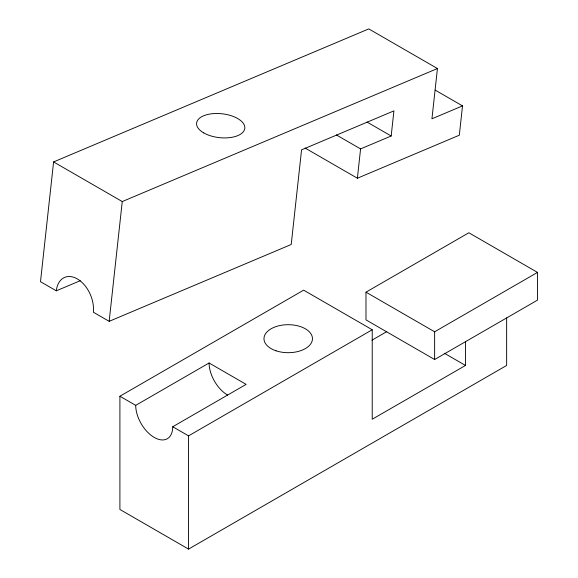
<?xml version="1.0" encoding="UTF-8"?>
<svg xmlns="http://www.w3.org/2000/svg" width="578" height="578" viewBox="0 0 578 578"><rect width="100%" height="100%" fill="white"/><g stroke="black" fill="none" stroke-linecap="round" stroke-linejoin="round"><path stroke-width="0.87" d="M465.492 341.699L465.492 365.455L372.225 419.231L372.225 329.756L303.638 290.156L119.906 396.233L119.906 509.464L188.551 549.1L506.639 365.455L506.639 317.936M188.551 549.1L188.551 435.87L372.225 329.756M305.105 148.047L357.385 178.226L459.315 135.209L462.516 105.89L431.939 118.793L437.438 68.536L368.771 28.9L53.595 161.927L40.496 281.696L56.312 290.821L80.27 280.706M56.312 290.821A26.183 17.008 67.1 0 1 77.3 278.899A26.183 17.008 67.1 0 1 93.347 312.207L109.163 321.332L122.254 201.563L437.438 68.536M357.385 178.226L360.585 148.907L391.169 136.003L393.914 110.875L301.564 149.854L291.218 244.494L109.163 321.332M135.707 405.359L209.091 362.991L246.127 384.377L172.743 426.745A26.183 15.122 60 0 1 154.225 437.43A26.183 15.122 60 0 1 135.707 405.359L119.906 396.233M365.982 292.165L468.852 232.768L537.504 272.404L537.504 300.119L434.627 359.516L365.982 319.88L365.982 292.165L434.627 331.794L537.504 272.404M371.986 340.167L386.747 331.649M435.212 90.125L462.516 105.89M366.979 122.037L391.169 136.003M336.403 134.949L360.585 148.907M444.424 353.295L465.492 365.455M53.595 161.927L122.254 201.563M172.743 426.745L188.551 435.87M434.627 331.794L434.627 359.516M227.609 395.07A26.183 15.122 60 0 1 209.091 362.991M276.089 350.817A24.247 14.002 0 0 0 312.46 338.694A24.247 14.002 0 0 0 276.089 326.57A24.247 14.002 0 0 0 276.089 350.817M203.702 132.882A24.247 12.008 6.2 0 0 244.032 130.7A24.247 12.008 6.2 0 0 214.33 113.555A24.247 12.008 6.2 0 0 203.702 132.882"/></g></svg>
